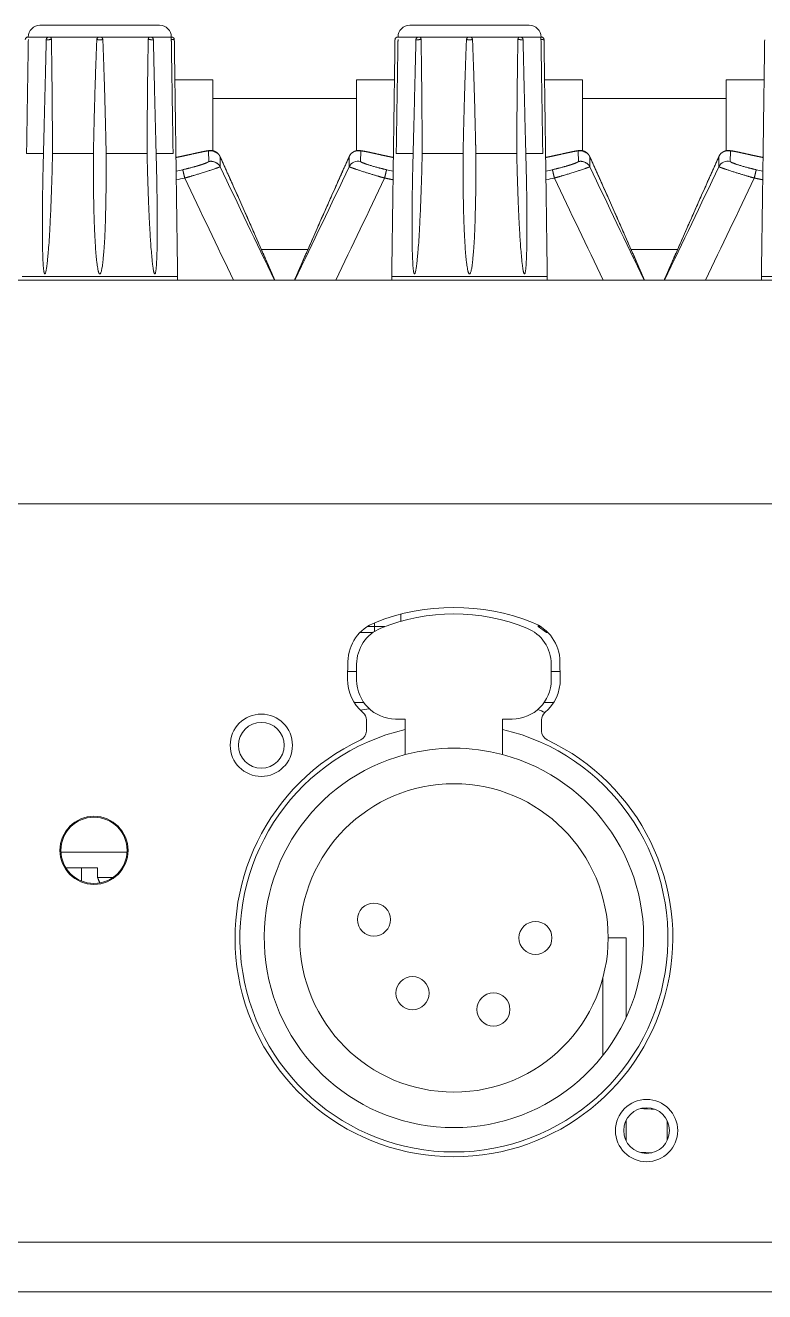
# Model space of a CAD drawing. Header units: metres. Extents: x 0.424 to 0.895, y -0.018 to 0.953.
# Drawn here: x 0.686 to 0.724, y 0.8666 to 0.9317 of the extents above; entities that cross this region are included whole.
import ezdxf

# ---------------------------------------------------------------- set-up
doc = ezdxf.new("R2010")
doc.units = ezdxf.units.M
doc.layers.add('Sichtbar (ISO)', color=7, linetype='Continuous', lineweight=50)
doc.layers.add('Sichtbar schmal (ISO)', color=7, linetype='Continuous', lineweight=35)

msp = doc.modelspace()

# ---------------------------------------------------------------- linework, layer by layer
at = {"layer": 'Sichtbar (ISO)', "lineweight": 9}
for p, q in [((0.6928749999999988, 0.9316868890251423), (0.6867249999999993, 0.9316868890251423)), ((0.7118749999999988, 0.9316868890251423), (0.7057249999999992, 0.9316868890251423)), ((0.6861250326042061, 0.9310868890251423), (0.6861107625775169, 0.9310868890251423)), ((0.6861250326042061, 0.9310868890251423), (0.687186562534224, 0.9310868890251423)), ((0.6872123518628248, 0.9310868890251423), (0.6871865628135522, 0.9310868890251423)), ((0.6872123518628248, 0.9310868890251423), (0.6897841903901569, 0.9310868890251423)), ((0.6898154803055506, 0.9310868890251423), (0.6897841903901569, 0.9310868890251423)), ((0.6898154803055506, 0.9310868890251423), (0.6923874142925803, 0.9310868890251423)), ((0.6924132557942982, 0.9310868890251423), (0.6923874142925803, 0.9310868890251423)), ((0.6924132557955757, 0.9310868890251423), (0.6934749659938877, 0.9310868890251423)), ((0.6934892374224867, 0.9310868890251423), (0.6934749659938877, 0.9310868890251423)), ((0.7051250326042061, 0.9310868890251423), (0.7051107625775168, 0.9310868890251423)), ((0.7051250326042061, 0.9310868890251423), (0.7061865625342241, 0.9310868890251423)), ((0.7062123518628247, 0.9310868890251423), (0.7061865628135522, 0.9310868890251423)), ((0.7062123518628247, 0.9310868890251423), (0.7087841903901569, 0.9310868890251423)), ((0.7088154803055506, 0.9310868890251423), (0.7087841903901569, 0.9310868890251423)), ((0.7088154803055506, 0.9310868890251423), (0.7113874142925803, 0.9310868890251423)), ((0.7114132557942983, 0.9310868890251423), (0.7113874142925803, 0.9310868890251423)), ((0.7114132557955752, 0.9310868890251423), (0.7124749659938877, 0.9310868890251423)), ((0.7124892374224867, 0.9310868890251423), (0.7124749659938877, 0.9310868890251423)), ((0.6955999999999992, 0.9288868890251423), (0.6936576910203259, 0.9288868890251423)), ((0.6955999999999992, 0.9252412509889885), (0.6955999999999992, 0.9288868890251423)), ((0.7049423089796721, 0.9288868890251423), (0.7029999999999993, 0.9288868890251423)), ((0.7029999999999993, 0.9288868890251423), (0.7029999999999993, 0.9252413664046341)), ((0.7145999999999992, 0.9288868890251423), (0.712657691020326, 0.9288868890251423)), ((0.7145999999999992, 0.9252412509889885), (0.7145999999999992, 0.9288868890251423)), ((0.7239423089796722, 0.9288868890251423), (0.7219999999999993, 0.9288868890251423)), ((0.7219999999999993, 0.9288868890251423), (0.7219999999999993, 0.9252413664046341)), ((0.7029999999999993, 0.927926889025142), (0.6955999999999992, 0.927926889025142)), ((0.7219999999999993, 0.927926889025142), (0.7145999999999992, 0.927926889025142)), ((0.6860346618242709, 0.9251022770463762), (0.6869033871625931, 0.9251022770463762)), ((0.687368328288176, 0.9251022770463762), (0.6894692055330108, 0.9251022770463762)), ((0.6901264350616282, 0.9251022770463762), (0.692228320106465, 0.9251022770463762)), ((0.6926938062617007, 0.9251022770463762), (0.6935649576953349, 0.9251022770463762)), ((0.7050346618242704, 0.9251022770463762), (0.7059033871625932, 0.9251022770463762)), ((0.7063683282881754, 0.9251022770463762), (0.7084692055330104, 0.9251022770463762)), ((0.7091264350616282, 0.9251022770463762), (0.7112283201064649, 0.9251022770463762)), ((0.7116938062617002, 0.9251022770463762), (0.7125649576953349, 0.9251022770463762)), ((0.6955999999999992, 0.9246988456777513), (0.6955999999999992, 0.9246988558545077)), ((0.7029999999999993, 0.924698942140958), (0.7029999999999993, 0.9246989319017695)), ((0.7145999999999992, 0.9246988456777513), (0.7145999999999992, 0.9246988558545077)), ((0.7219999999999993, 0.924698942140958), (0.7219999999999993, 0.9246989319017695)), ((0.6943996729384846, 0.9239062863078203), (0.6943996729384841, 0.9239063101340077)), ((0.7041996729384843, 0.9239063049928588), (0.7041996729384853, 0.9239062764054886)), ((0.7133996729384846, 0.9239062863078203), (0.7133996729384842, 0.9239063101340077)), ((0.7231996729384843, 0.9239063049928588), (0.7231996729384853, 0.9239062764054886)), ((0.7539999999999998, 0.9185868890251426), (0.5205999999999997, 0.9185868890251425)), ((0.6937999999999991, 0.9187868890251425), (0.6857999999999991, 0.9187868890251425)), ((0.6937958303747971, 0.9189062914685255), (0.6937999999999995, 0.9187868890251425)), ((0.6937999999999991, 0.9187868890251425), (0.6937999999999991, 0.9185868890251425)), ((0.704804169625201, 0.9189062914685255), (0.704799999999999, 0.9187868890251425)), ((0.712799999999999, 0.9187868890251425), (0.704799999999999, 0.9187868890251425)), ((0.704799999999999, 0.9187868890251425), (0.704799999999999, 0.9185868890251425)), ((0.7127958303747971, 0.9189062914685255), (0.712799999999999, 0.9187868890251425)), ((0.712799999999999, 0.9187868890251425), (0.712799999999999, 0.9185868890251425)), ((0.723804169625201, 0.9189062914685255), (0.723799999999999, 0.9187868890251425)), ((0.731799999999999, 0.9187868890251425), (0.723799999999999, 0.9187868890251425)), ((0.723799999999999, 0.9187868890251425), (0.723799999999999, 0.9185868890251425)), ((0.7052641395722814, 0.9010553643575467), (0.7052641395620856, 0.9014235585470749)), ((0.7039206367677664, 0.9007868887568813), (0.7035422621241166, 0.9007868887464033)), ((0.7039206367622548, 0.9009859108573949), (0.7039206367677664, 0.9007868887568813)), ((0.7039206367677664, 0.9007868887568813), (0.7039206367556583, 0.9005368259084219)), ((0.7044535222063907, 0.9007868887716379), (0.7039206367677664, 0.9007868887568813)), ((0.7123352079146678, 0.9008618354810143), (0.7123352079167428, 0.9007868889898965)), ((0.7124577375003908, 0.9007868889932895), (0.7123352079167428, 0.9007868889898965)), ((0.7123352079167428, 0.9007868889898965), (0.7127594719937622, 0.9004868890016451)), ((0.7038464431094505, 0.900486888754827), (0.7031781449482867, 0.9004868887363204)), ((0.7128218547906188, 0.9004868890033725), (0.7127594719937622, 0.9004868890016451)), ((0.702536677491072, 0.8980910949009842), (0.7025520923714882, 0.8989880021277128)), ((0.7030000000000006, 0.8980368890251441), (0.7030000000000006, 0.8988530875122442)), ((0.7130000000000006, 0.8988530875122445), (0.7130000000000006, 0.8980368890251443)), ((0.7134479076285126, 0.8989880021277128), (0.713463322508929, 0.8980910949009843)), ((0.7025434798881445, 0.8984868890251423), (0.7030000000000006, 0.8984868890251423)), ((0.7130000000000006, 0.8984868890251423), (0.7134565201118565, 0.8984868890251423)), ((0.7028713718321262, 0.8968868890251425), (0.7033636931828066, 0.8968868890251425)), ((0.7126363068171947, 0.8968868890251425), (0.7131286281678747, 0.8968868890251425)), ((0.7035000000000007, 0.8954199741842126), (0.7035000000000007, 0.8959865856595175)), ((0.7055000000000007, 0.8960368890251442), (0.7050000000000006, 0.8960368890251442)), ((0.7055000000000007, 0.8942109274376322), (0.7055000000000007, 0.8960368890251442)), ((0.7105000000000007, 0.8960368890251442), (0.7104999999999998, 0.8942109274376303)), ((0.7110000000000006, 0.8960368890251442), (0.7105000000000007, 0.8960368890251442)), ((0.7125000000000002, 0.8959865856595177), (0.7125000000000002, 0.8954199741842128)), ((0.6911970562748482, 0.8891868890251425), (0.6878029437251532, 0.8891868890251425)), ((0.6880577794898161, 0.8883868890251425), (0.6896845531491428, 0.8883868890251425)), ((0.6888661338168938, 0.8883868890251425), (0.6888661338168938, 0.8877094817657736)), ((0.6896845531491428, 0.8878868890251425), (0.6896845531491428, 0.8883868890251425)), ((0.6896845531491428, 0.8878868890251425), (0.6904643650760983, 0.8878868890251425)), ((0.716850000000001, 0.8847868890251445), (0.7159250000000008, 0.8847868890251445)), ((0.716850000000001, 0.8806954345160487), (0.716850000000001, 0.8847868890251445)), ((0.7156500000000012, 0.8787420565212616), (0.7156500000000012, 0.8827173178135164)), ((0.7168500000000015, 0.8743595134474013), (0.716850000000001, 0.8754142646028877)), ((0.7189631406340038, 0.8743865321601645), (0.7189631406340038, 0.8753872458901246))]:
    msp.add_line(p, q, dxfattribs=at)
for centre, radius in [((0.6981000000000002, 0.8946868890251445), 0.001600000000000364), ((0.6981000000000006, 0.8946868890251438), 0.001175000000000182), ((0.7080000000000011, 0.8847868890251442), 0.007924999999999727), ((0.6894999999999998, 0.8892868890251442), 0.00175), ((0.6895000000000007, 0.8892868890251435), 0.001700000000000273), ((0.703890000000001, 0.8857268890251442), 0.0008499999999999091), ((0.7121900000000012, 0.8847868890251442), 0.0008499999999999091), ((0.705870000000001, 0.8819468890251443), 0.0008499999999999091), ((0.7100300000000013, 0.8811068890251443), 0.0008499999999999091), ((0.7179000000000003, 0.8748868890251442), 0.001600000000000364), ((0.7179000000000012, 0.8748868890251447), 0.001175000000000182)]:
    msp.add_circle(centre, radius, dxfattribs=at)
for centre, radius, start, end in [((0.6867249999999993, 0.9310868890251423), 0.0006000000000000227, 90, 180), ((0.6928749999999988, 0.9310868890251423), 0.0006000000000003638, 0, 90), ((0.7057249999999992, 0.9310868890251423), 0.0006000000000000227, 90, 180), ((0.7118749999999988, 0.9310868890251423), 0.0006000000000003638, 0, 90), ((0.6861107625656848, 0.9309468890251424), 0.0001399999999999864, 90, 179.2095541219691), ((0.687186562534224, 0.9309468890251424), 0.0001399999999999864, 90, 178.6807938020888), ((0.6924132557955757, 0.9309468890251424), 0.0001400000000000845, 1.244827532339354, 90.00000000037222), ((0.6934892374343137, 0.9309468890251424), 0.000140000000000138, 0.7904458780308787, 90.00000000018613), ((0.7051107625656848, 0.9309468890251424), 0.0001399999999999864, 90, 179.2095541219691), ((0.7061865625342241, 0.9309468890251424), 0.0001399999999999864, 90, 178.6807938020888), ((0.7114132557955752, 0.9309468890251424), 0.0001400000000000845, 1.244827532339354, 90.00000000018613), ((0.7124892374343132, 0.9309468890251424), 0.000140000000000138, 0.7904458780308787, 90), ((0.7080000000000006, 0.8907440314191645), 0.01102439259150025, 68.50651498109565, 111.4934850189142), ((0.7080000000000006, 0.8914368890251443), 0.009999999999999976, 67.9756871629606, 112.0243128370423), ((0.7047498598040531, 0.8989502297459693), 0.002198092000000069, 111.0396840848512, 179.0153712477685), ((0.7112501401959482, 0.8989502297459693), 0.002198091999999872, 0.9846287522315652, 68.96031591519835), ((0.7050000000000006, 0.8988530875122442), 0.002000000000000164, 112.0243128370965, 180), ((0.7110000000000006, 0.8988530875122442), 0.002, 0, 67.97568716291562), ((0.7047344449236363, 0.8980533225192406), 0.002198091999999873, 179.0153712477655, 229.9959854030392), ((0.7050000000000006, 0.8980368890251441), 0.002, 180, 270), ((0.7110000000000006, 0.8980368890251443), 0.002, 270, 0), ((0.7112655550763645, 0.8980533225192406), 0.002198091999999984, 310.004014596946, 0.9846287522345278), ((0.702534434199091, 0.9024610959515067), 0.006000000000002656, 276.2050288966802, 280.6760249799182), ((0.7030000000000006, 0.8959865856595177), 0.0005, 0, 49.99598540309501), ((0.7079999999999993, 0.88478688902514), 0.01250000000000443, 67.98521848297139, 69.85138776944423), ((0.7130000000000002, 0.8959865856595177), 0.0004999999999997212, 130.0040145969301, 180), ((0.7079999999999997, 0.8847868890251442), 0.01124999999999994, 115.1843365339718, 64.81566346602304), ((0.7080000000000011, 0.8847868890251442), 0.01100000000000004, 103.1365587869521, 76.86344121305265), ((0.7030000000000006, 0.8954199741842128), 0.000499999999999911, 295.1843365339623, 0), ((0.7130000000000002, 0.8954199741842126), 0.0005, 180, 244.8156634659905), ((0.7080000000000011, 0.8847868890251442), 0.009750000000000024, 104.8571655449265, 75.14283445507886), ((0.7080000000000011, 0.8847868890251442), 0.009749999999999998, 75.14283445508453, 104.857165544921)]:
    msp.add_arc(centre, radius, start, end, dxfattribs=at)
for points, degree, knots in [([(0.686125939687154, 0.9309525412200352), (0.6861152723044927, 0.930275749367201), (0.6860661403352796, 0.9271260792593139), (0.6860346618242709, 0.9251022770463766)], 2, [0, 0, 0, 0.3574562647680397, 1, 1, 1]), ([(0.6935649576953349, 0.9251022770463762), (0.6935334987019771, 0.9271281201088875), (0.6934845449663888, 0.9302818557711248), (0.6934740404670303, 0.9309528856916356)], 2, [0, 0, 0, 0.6423630513300832, 1, 1, 1]), ([(0.6936292241116773, 0.9309488203875145), (0.6937124409559149, 0.9249275550744784), (0.6937958303778298, 0.918906291372046)], 1, [0, 0, 0.4999999677464151, 1, 1]), ([(0.7048041696221687, 0.9189062913720456), (0.7048875590440832, 0.9249275550744784), (0.7049707758883207, 0.9309488203875145)], 1, [0, 0, 0.5000000322535932, 1, 1]), ([(0.7051259396871535, 0.9309525412200352), (0.7051152723044927, 0.930275749367201), (0.7050661403352791, 0.9271260792593139), (0.7050346618242704, 0.9251022770463766)], 2, [0, 0, 0, 0.3574562647680402, 1, 1, 1]), ([(0.7125649576953349, 0.9251022770463762), (0.7125334987019769, 0.9271281201088875), (0.7124845449663887, 0.9302818557711248), (0.7124740404670299, 0.9309528856916356)], 2, [0, 0, 0, 0.6423630513300831, 1, 1, 1]), ([(0.7126292241116773, 0.9309488203875145), (0.7127124409559149, 0.9249275550744784), (0.7127958303778298, 0.918906291372046)], 1, [0, 0, 0.4999999677464151, 1, 1]), ([(0.7238041696221686, 0.9189062913720456), (0.7238875590440832, 0.9249275550744784), (0.7239707758883207, 0.9309488203875145)], 1, [0, 0, 0.5000000322535932, 1, 1])]:
    msp.add_open_spline(points, degree=degree, knots=knots, dxfattribs=at)
for points in [[(0.6868930217350432, 0.9246965038311784), (0.6869330099558422, 0.9262597415550049), (0.6870105917493685, 0.9293864933281518), (0.6870465996414898, 0.9309501121691788)], [(0.6872123518628248, 0.9310868890251424), (0.687216715547466, 0.9310868890251424), (0.6872254141657911, 0.9310858163158953), (0.687239315784864, 0.9310823648352828), (0.6872575489026365, 0.9310724837960329), (0.6872741047206407, 0.9310578571137142), (0.6872883324739957, 0.9310390349363274), (0.6872981632778076, 0.9310196400137278), (0.6873046997900053, 0.9310016456513879), (0.6873092634916954, 0.9309825135117862), (0.6873117515087299, 0.9309626404055342), (0.687311927500267, 0.9309525412200352)], [(0.687311927500267, 0.9309525412200352), (0.6873237214849103, 0.9302757493672009), (0.6873508490553365, 0.9280240115153251), (0.6873651112324248, 0.9257763508049062), (0.687368328288176, 0.9251022770463766)], [(0.6894692055330108, 0.9251022770463766), (0.6894840196680186, 0.9257720968303638), (0.6895393122402262, 0.9280260674933081), (0.6896155208266443, 0.9302818548070895), (0.6896442789711252, 0.9309528856916356)], [(0.6896442789711252, 0.9309528856916356), (0.689644863599279, 0.9309665271679569), (0.6896512840248609, 0.930993072846245), (0.6896627163418423, 0.9310178848737816), (0.689678735170867, 0.93104002503299), (0.6896987376170466, 0.9310586545560919), (0.6897219744891947, 0.9310730667767151), (0.6897466129463048, 0.9310823537678783), (0.6897715041215982, 0.9310868890251424), (0.6897841903901574, 0.9310868890251424)], [(0.6898154803055506, 0.9310868890251424), (0.6898216255930522, 0.9310868890251424), (0.6898338535400378, 0.9310858163187761), (0.689853361826604, 0.9310823648441956), (0.6898788547080269, 0.9310724838109656), (0.689901955180823, 0.9310578571341053), (0.6899217912978245, 0.9310390349613977), (0.6899355472590416, 0.931019640038659), (0.6899447512756921, 0.9310016456705599), (0.6899512766441719, 0.9309825135238731), (0.689954986369549, 0.9309626404096805), (0.6899553944395563, 0.9309525412200352)], [(0.6899553944395563, 0.9309525412200352), (0.6899827410716018, 0.9302757484676243), (0.6900562798623803, 0.9280240080022826), (0.6901113805190128, 0.9257763488940489), (0.6901264350616282, 0.9251022770463766)], [(0.692228320106465, 0.9251022770463762), (0.692231416492152, 0.9257720989650388), (0.6922458102430998, 0.9280260713666957), (0.6922749202860671, 0.9302818557711248), (0.6922878275331006, 0.9309528856916356)], [(0.6922878275331006, 0.9309528856916356), (0.6922880899266235, 0.9309665271679555), (0.6922924927844704, 0.9309930728462406), (0.6923005848523732, 0.9310178848737773), (0.6923120435003054, 0.9310400250329867), (0.6923263856725422, 0.9310586545560909), (0.6923430456823355, 0.931073066776716), (0.6923606623414441, 0.931082353767879), (0.6923784051549935, 0.9310868890251424), (0.6923874142925808, 0.9310868890251424)], [(0.6925532227545084, 0.9309499304733198), (0.692587213279605, 0.9293856919419102), (0.6926639999102906, 0.9262578294716312), (0.6927043034439692, 0.9246940885980768)], [(0.6934740404670299, 0.9309528856916356), (0.6934738269193556, 0.9309665271679555), (0.6934736330750545, 0.9309930728462406), (0.6934736446702511, 0.9310178848737773), (0.6934738308165386, 0.9310400250329867), (0.6934741112648487, 0.9310586545560909), (0.693474435204497, 0.931073066776716), (0.69347471046562, 0.931082353767879), (0.6934749114178846, 0.9310868890251425), (0.6934749659938881, 0.9310868890251425)], [(0.7058930217350432, 0.9246965038311784), (0.7059330099558422, 0.9262597415550049), (0.7060105917493685, 0.9293864933281518), (0.7060465996414897, 0.9309501121691788)], [(0.7062123518628247, 0.9310868890251424), (0.706216715547466, 0.9310868890251424), (0.7062254141657907, 0.9310858163158953), (0.7062393157848639, 0.9310823648352828), (0.7062575489026365, 0.9310724837960329), (0.7062741047206407, 0.9310578571137142), (0.7062883324739957, 0.9310390349363274), (0.7062981632778076, 0.9310196400137278), (0.7063046997900053, 0.9310016456513879), (0.7063092634916954, 0.9309825135117862), (0.7063117515087299, 0.9309626404055342), (0.7063119275002671, 0.9309525412200352)], [(0.7063119275002671, 0.9309525412200352), (0.7063237214849098, 0.9302757493672009), (0.7063508490553361, 0.9280240115153251), (0.7063651112324248, 0.9257763508049062), (0.7063683282881754, 0.9251022770463766)], [(0.7084692055330104, 0.9251022770463766), (0.7084840196680185, 0.9257720968303638), (0.7085393122402263, 0.9280260674933081), (0.7086155208266444, 0.9302818548070895), (0.7086442789711253, 0.9309528856916356)], [(0.7086442789711253, 0.9309528856916356), (0.7086448635992786, 0.9309665271679569), (0.7086512840248608, 0.930993072846245), (0.7086627163418422, 0.9310178848737816), (0.708678735170867, 0.93104002503299), (0.7086987376170466, 0.9310586545560919), (0.7087219744891943, 0.9310730667767151), (0.7087466129463048, 0.9310823537678783), (0.7087715041215981, 0.9310868890251424), (0.7087841903901569, 0.9310868890251424)], [(0.7088154803055506, 0.9310868890251424), (0.7088216255930522, 0.9310868890251424), (0.7088338535400378, 0.9310858163187761), (0.708853361826604, 0.9310823648441956), (0.7088788547080264, 0.9310724838109656), (0.7089019551808226, 0.9310578571341053), (0.7089217912978245, 0.9310390349613977), (0.7089355472590416, 0.931019640038659), (0.7089447512756921, 0.9310016456705599), (0.7089512766441719, 0.9309825135238731), (0.708954986369549, 0.9309626404096805), (0.7089553944395559, 0.9309525412200352)], [(0.7089553944395559, 0.9309525412200352), (0.7089827410716018, 0.9302757484676243), (0.7090562798623803, 0.9280240080022826), (0.7091113805190128, 0.9257763488940489), (0.7091264350616282, 0.9251022770463766)], [(0.7112283201064649, 0.9251022770463762), (0.7112314164921515, 0.9257720989650388), (0.7112458102430999, 0.9280260713666957), (0.7112749202860675, 0.9302818557711248), (0.7112878275331006, 0.9309528856916356)], [(0.7112878275331006, 0.9309528856916356), (0.7112880899266231, 0.9309665271679555), (0.7112924927844704, 0.9309930728462406), (0.7113005848523732, 0.9310178848737773), (0.7113120435003054, 0.9310400250329867), (0.7113263856725422, 0.9310586545560909), (0.7113430456823355, 0.931073066776716), (0.7113606623414437, 0.931082353767879), (0.7113784051549935, 0.9310868890251424), (0.7113874142925803, 0.9310868890251424)], [(0.7115532227545084, 0.9309499304733198), (0.7115872132796051, 0.9293856919419102), (0.7116639999102902, 0.9262578294716312), (0.7117043034439686, 0.9246940885980768)], [(0.7124740404670299, 0.9309528856916356), (0.7124738269193556, 0.9309665271679555), (0.7124736330750545, 0.9309930728462406), (0.7124736446702506, 0.9310178848737773), (0.7124738308165386, 0.9310400250329867), (0.7124741112648487, 0.9310586545560909), (0.7124744352044965, 0.931073066776716), (0.71247471046562, 0.931082353767879), (0.7124749114178847, 0.9310868890251425), (0.7124749659938877, 0.9310868890251425)], [(0.687368328288176, 0.9251022770463766), (0.6873349143662383, 0.9235055048608798), (0.6872155292046366, 0.9208010573714155), (0.6871258872421719, 0.919757943158889), (0.6870737591053223, 0.9192640829110108), (0.6870331529481798, 0.9190491220930801), (0.6870128039295129, 0.9189658309448245), (0.6869988235776261, 0.9189327749694087), (0.6869924491795484, 0.9189205725318914), (0.6869871430225555, 0.9189136072726557), (0.6869831044372688, 0.9189095600088049), (0.6869793859590052, 0.9189073306113551), (0.6869762810695208, 0.918906324454083), (0.6869731972158172, 0.9189062645887014), (0.6869703514052414, 0.918907023354318), (0.6869672318888381, 0.9189087039748717), (0.6869640444518793, 0.9189115586803658), (0.6869599859370625, 0.9189164152279214), (0.6869554486507943, 0.9189244451853211), (0.6869488384386552, 0.9189390002983254), (0.6869408658414066, 0.9189657212354096), (0.6869211731090088, 0.9190491928056856), (0.6868984465935011, 0.9192713414354767), (0.6868764294764926, 0.9195869035576977), (0.686850347448976, 0.9203902262567614), (0.6868460899950135, 0.9211119327618849), (0.6868442000484399, 0.9220810600447908), (0.6868713033102656, 0.9238491020892016), (0.6868930134268364, 0.9246965041523678)], [(0.6901264350616282, 0.9251022770463766), (0.6901344554850032, 0.9235054123439596), (0.6900662912315981, 0.920800873773626), (0.6899802438349313, 0.9197578043217889), (0.6899260314739447, 0.9192640265505507), (0.6898771923081128, 0.919049104990602), (0.6898517532325784, 0.9189658345101928), (0.6898333100146467, 0.9189327802245055), (0.6898247832065633, 0.9189205746655593), (0.6898175576347427, 0.9189136081654443), (0.689812008393362, 0.9189095605250965), (0.6898068389559796, 0.9189073308784652), (0.6898024882384286, 0.9189063245419129), (0.6897981293096366, 0.9189062645270911), (0.6897940742006683, 0.9189070231511649), (0.6897895950616141, 0.9189087036008401), (0.6897849727943233, 0.9189115580572798), (0.689779038390345, 0.9189164141736457), (0.6897722996440373, 0.918924443381726), (0.6897623678427446, 0.9189389969505861), (0.6897500219445439, 0.9189657147517386), (0.6897188278382707, 0.9190491787720247), (0.689677822548165, 0.9192713111809798), (0.689634164017102, 0.9195868471020447), (0.6895659147768499, 0.9203900958071731), (0.6895322005682107, 0.9211117494807416), (0.6894888491375302, 0.9221789363176024), (0.6894647774547791, 0.9241724569728861), (0.6894692055330104, 0.9251022770463766)], [(0.6927043142430277, 0.9246940889184998), (0.6927422891599124, 0.9232234640042112), (0.6927593835985719, 0.9207460302103307), (0.6927290346891143, 0.919757943158889), (0.6927044901419988, 0.9192640829110099), (0.6926760201196814, 0.9190491220930795), (0.6926603855701666, 0.9189658309448241), (0.692648279207234, 0.9189327749694085), (0.6926425968139818, 0.9189205725318912), (0.6926376857236494, 0.9189136072726556), (0.6926338767015697, 0.9189095600088049), (0.6926302846406868, 0.9189073306113551), (0.692627236763107, 0.9189063244540832), (0.6926241562077232, 0.9189062645887014), (0.6926212672337303, 0.9189070233543186), (0.6926180522171237, 0.9189087039748717), (0.6926147026365304, 0.9189115586803658), (0.6926103683384638, 0.9189164152279214), (0.6926053751977522, 0.9189244451853209), (0.6925979389120778, 0.9189390002983249), (0.6925884506850023, 0.9189657212354087), (0.692564026765698, 0.9190491928056859), (0.6925287615606646, 0.919271341435478), (0.6924890338831331, 0.919586903557698), (0.6924185939345295, 0.9203902262567601), (0.6923751730426636, 0.9211119327618851), (0.6923159536734245, 0.9221790845382296), (0.6922479613830153, 0.9241724912726244), (0.692228320106465, 0.9251022770463762)], [(0.6937128716797617, 0.9248964325047987), (0.69394885514609, 0.9249423062198293), (0.6941831970496385, 0.9249936212857053)], [(0.6941832010966452, 0.9249936125432972), (0.6942894454755457, 0.9250168765621263), (0.6944979421434716, 0.9250629980449043), (0.6946888651786778, 0.9251052955742116), (0.694863182147252, 0.9251437001826498), (0.6950211316668135, 0.9251776668823858), (0.6951615357900998, 0.9252065023240005), (0.6952905433376688, 0.9252304470535456), (0.6954013653806248, 0.9252479409187895), (0.6954837888030964, 0.9252507039744957), (0.6955183905208553, 0.9252504451313129), (0.6955544399130469, 0.9252478615937452), (0.6955904253299606, 0.9252432772490369), (0.6956352118992479, 0.9252342415554803), (0.6956899511179901, 0.9252174643862355), (0.6957445145988697, 0.9251935485901155), (0.6957981299633118, 0.9251621073591489), (0.6958526269727088, 0.9251203433228535), (0.695905799510089, 0.9250653531360993), (0.6959418541457136, 0.9250145813687614), (0.6959661927356798, 0.9249721865791485), (0.6959762223828745, 0.9249499928162441)], [(0.6959767262846178, 0.9249488315179826), (0.6966863331338962, 0.9233790027321431), (0.6980798154250526, 0.9202301440826066), (0.6987636409837634, 0.9186512261664973)], [(0.6998077923146186, 0.9185868890251424), (0.7004985940072603, 0.9201822280816743), (0.7019062552054035, 0.923363852922338), (0.7026230644876903, 0.9249500259610055)], [(0.7026231233084779, 0.9249499923342319), (0.7026401416805108, 0.9249876508998602), (0.7026865826703768, 0.9250571471397553), (0.7027421434076456, 0.9251165217367933), (0.7028061786413498, 0.9251660448372795), (0.7028736967768556, 0.925203271874758), (0.7029434961217355, 0.9252290273972174), (0.7030032129605595, 0.9252426738700292), (0.7030527299606799, 0.9252487302466048), (0.7030937094528178, 0.9252508008589688), (0.703128046671465, 0.9252504277182998), (0.7031704982904113, 0.9252483354223002), (0.7032187654456541, 0.9252432055147983), (0.7033154597353184, 0.9252299716112498), (0.7034921066406589, 0.9251957902355413), (0.7036600142557734, 0.9251601590071967), (0.7037826087462906, 0.9251334732270421), (0.7039455834152347, 0.9250975676422277), (0.7041607956532655, 0.9250497990127118), (0.7043084171623321, 0.925017258623563), (0.7043800859314062, 0.9250015079350231), (0.7044161440426303, 0.9249936123977331)], [(0.7044161463292755, 0.924993621512032), (0.7046506660957843, 0.9249422697935319), (0.7048871283380269, 0.9248964337902794)], [(0.7063683282881754, 0.9251022770463766), (0.7063349143662383, 0.9235055048608798), (0.7062155292046366, 0.9208010573714155), (0.706125887242172, 0.919757943158889), (0.7060737591053223, 0.9192640829110108), (0.7060331529481794, 0.9190491220930801), (0.7060128039295134, 0.9189658309448245), (0.7059988235776261, 0.9189327749694087), (0.7059924491795484, 0.9189205725318914), (0.7059871430225555, 0.9189136072726557), (0.7059831044372689, 0.9189095600088049), (0.7059793859590051, 0.9189073306113551), (0.7059762810695204, 0.918906324454083), (0.7059731972158172, 0.9189062645887014), (0.7059703514052414, 0.918907023354318), (0.7059672318888377, 0.9189087039748717), (0.7059640444518789, 0.9189115586803658), (0.7059599859370626, 0.9189164152279214), (0.7059554486507938, 0.9189244451853211), (0.7059488384386552, 0.9189390002983254), (0.705940865841406, 0.9189657212354096), (0.7059211731090088, 0.9190491928056856), (0.7058984465935007, 0.9192713414354767), (0.7058764294764921, 0.9195869035576977), (0.7058503474489759, 0.9203902262567614), (0.7058460899950134, 0.9211119327618849), (0.70584420004844, 0.9220810600447908), (0.7058713033102656, 0.9238491020892016), (0.7058930134268364, 0.9246965041523678)], [(0.7091264350616282, 0.9251022770463766), (0.7091344554850032, 0.9235054123439596), (0.7090662912315981, 0.920800873773626), (0.7089802438349313, 0.9197578043217889), (0.7089260314739447, 0.9192640265505507), (0.7088771923081129, 0.919049104990602), (0.7088517532325784, 0.9189658345101928), (0.7088333100146467, 0.9189327802245055), (0.7088247832065633, 0.9189205746655593), (0.7088175576347427, 0.9189136081654443), (0.7088120083933624, 0.9189095605250965), (0.7088068389559792, 0.9189073308784652), (0.7088024882384286, 0.9189063245419129), (0.7087981293096366, 0.9189062645270911), (0.7087940742006683, 0.9189070231511649), (0.7087895950616137, 0.9189087036008401), (0.7087849727943233, 0.9189115580572798), (0.708779038390345, 0.9189164141736457), (0.7087722996440372, 0.918924443381726), (0.7087623678427442, 0.9189389969505861), (0.708750021944544, 0.9189657147517386), (0.7087188278382707, 0.9190491787720247), (0.708677822548165, 0.9192713111809798), (0.7086341640171024, 0.9195868471020447), (0.7085659147768499, 0.9203900958071731), (0.7085322005682108, 0.9211117494807416), (0.7084888491375297, 0.9221789363176024), (0.7084647774547786, 0.9241724569728861), (0.7084692055330104, 0.9251022770463766)], [(0.7117043142430277, 0.9246940889184998), (0.7117422891599123, 0.9232234640042112), (0.7117593835985715, 0.9207460302103307), (0.7117290346891143, 0.919757943158889), (0.7117044901419988, 0.9192640829110099), (0.7116760201196815, 0.9190491220930795), (0.7116603855701666, 0.9189658309448241), (0.7116482792072345, 0.9189327749694085), (0.7116425968139817, 0.9189205725318912), (0.7116376857236489, 0.9189136072726556), (0.7116338767015697, 0.9189095600088049), (0.7116302846406868, 0.9189073306113551), (0.7116272367631066, 0.9189063244540832), (0.7116241562077232, 0.9189062645887014), (0.7116212672337299, 0.9189070233543186), (0.7116180522171237, 0.9189087039748717), (0.7116147026365299, 0.9189115586803658), (0.7116103683384638, 0.9189164152279214), (0.7116053751977517, 0.9189244451853209), (0.7115979389120778, 0.9189390002983249), (0.7115884506850022, 0.9189657212354087), (0.7115640267656979, 0.9190491928056859), (0.7115287615606641, 0.919271341435478), (0.7114890338831326, 0.919586903557698), (0.7114185939345291, 0.9203902262567601), (0.7113751730426636, 0.9211119327618851), (0.7113159536734245, 0.9221790845382296), (0.7112479613830148, 0.9241724912726244), (0.7112283201064649, 0.9251022770463762)], [(0.7127128716797617, 0.9248964325047987), (0.7129488551460902, 0.9249423062198293), (0.713183197049638, 0.9249936212857053)], [(0.7131832010966452, 0.9249936125432972), (0.7132894454755457, 0.9250168765621263), (0.7134979421434716, 0.9250629980449043), (0.7136888651786778, 0.9251052955742116), (0.713863182147252, 0.9251437001826498), (0.7140211316668135, 0.9251776668823858), (0.7141615357900993, 0.9252065023240005), (0.7142905433376688, 0.9252304470535456), (0.7144013653806248, 0.9252479409187895), (0.7144837888030958, 0.9252507039744957), (0.7145183905208549, 0.9252504451313129), (0.7145544399130465, 0.9252478615937452), (0.7145904253299606, 0.9252432772490369), (0.7146352118992478, 0.9252342415554803), (0.7146899511179897, 0.9252174643862355), (0.7147445145988697, 0.9251935485901155), (0.7147981299633117, 0.9251621073591489), (0.7148526269727088, 0.9251203433228535), (0.714905799510089, 0.9250653531360993), (0.7149418541457137, 0.9250145813687614), (0.7149661927356794, 0.9249721865791485), (0.7149762223828741, 0.9249499928162441)], [(0.7149767262846178, 0.9249488315179826), (0.7156863331338956, 0.9233790027321431), (0.7170798154250517, 0.9202301440826066), (0.7177636409837634, 0.9186512261664973)], [(0.7188077923146181, 0.9185868890251424), (0.7194985940072609, 0.9201822280816743), (0.7209062552054035, 0.923363852922338), (0.7216230644876902, 0.9249500259610055)], [(0.7216231233084779, 0.9249499923342319), (0.7216401416805108, 0.9249876508998602), (0.7216865826703768, 0.9250571471397553), (0.7217421434076456, 0.9251165217367933), (0.7218061786413502, 0.9251660448372795), (0.7218736967768556, 0.925203271874758), (0.7219434961217355, 0.9252290273972174), (0.7220032129605595, 0.9252426738700292), (0.7220527299606799, 0.9252487302466048), (0.7220937094528178, 0.9252508008589688), (0.7221280466714649, 0.9252504277182998), (0.7221704982904109, 0.9252483354223002), (0.722218765445654, 0.9252432055147983), (0.7223154597353184, 0.9252299716112498), (0.7224921066406584, 0.9251957902355413), (0.7226600142557733, 0.9251601590071967), (0.7227826087462906, 0.9251334732270421), (0.7229455834152347, 0.9250975676422277), (0.7231607956532651, 0.9250497990127118), (0.7233084171623321, 0.925017258623563), (0.7233800859314062, 0.9250015079350231), (0.7234161440426303, 0.9249936123977331)], [(0.7234161463292755, 0.924993621512032), (0.7236506660957837, 0.9249422697935319), (0.7238871283380274, 0.9248964337902794)], [(0.6896845531491433, 0.8878868890251415), (0.6897427377474132, 0.8877472111391957), (0.6897987941182184, 0.8876133532248341)]]:
    msp.add_open_spline(points, degree=2, dxfattribs=at)
at = {"layer": 'Sichtbar schmal (ISO)', "lineweight": 9}
for p, q in [((0.6941831973267651, 0.9249936213427077), (0.6941806222991529, 0.9249923817983079)), ((0.6953814825302045, 0.9252218481294681), (0.695394030400869, 0.9246832980960256)), ((0.7032052700562924, 0.9246833112847512), (0.7032179096062716, 0.9252218343652363)), ((0.7131831973267652, 0.9249936213427075), (0.7131806222991529, 0.9249923817983076)), ((0.7143814825302045, 0.9252218481294681), (0.714394030400869, 0.9246832980960256)), ((0.7222052700562924, 0.9246833112847512), (0.7222179096062716, 0.9252218343652363)), ((0.6981028554223182, 0.9201687578470684), (0.6981029272856842, 0.9201687578470684)), ((0.6981029653177918, 0.9201687578470684), (0.700496450646134, 0.9201687578470684)), ((0.7171028554223178, 0.9201687578470683), (0.7171029272856843, 0.9201687578470683)), ((0.7171029653177918, 0.9201687578470683), (0.719496450646134, 0.9201687578470683)), ((0.7539999999999998, 0.9070868890251427), (0.5205999999999997, 0.9070868890251427)), ((0.5205999999999997, 0.8691549535022407), (0.7539999999999998, 0.8691549535022404)), ((0.7539999999999998, 0.8666066559609966), (0.5205999999999997, 0.8666066559609967))]:
    msp.add_line(p, q, dxfattribs=at)
at = {"layer": 'Sichtbar schmal (ISO)', "lineweight": 9, "flags": 128}
for points in [[(0.6987915287899716, 0.9185868890251423, 0.004016558173003983), (0.6959783930964252, 0.9249440659586186)], [(0.7026209059511518, 0.9249440854425847, 0.003980419651460644), (0.6998077926518597, 0.9185868890251414)], [(0.7032179157482762, 0.9252218550228919, 0.3754482282342119), (0.7026209939281041, 0.9249440490987333)], [(0.7044187231530725, 0.9249923816290084, 0.005847642223502216), (0.704887116800425, 0.9248956005778955)], [(0.7177915287899715, 0.9185868890251423, 0.00401655817287959), (0.7149783930964252, 0.9249440659586186)], [(0.7216209059511514, 0.9249440854425847, 0.003980419651342095), (0.7188077926518592, 0.9185868890251414)], [(0.7222179157482762, 0.9252218550228919, 0.3754482282337141), (0.7216209939281036, 0.9249440490987333)], [(0.723418723153072, 0.9249923816290084, 0.005847642223301651), (0.7238871168004251, 0.9248956005778955)], [(0.6937225627713394, 0.9241962731815796, 0.004290869197453208), (0.6940560769216383, 0.9242665108174763)], [(0.695984887338421, 0.9244194633247244, 0.001549054283401387), (0.6987789202653714, 0.9185868890251414)], [(0.6998204288915728, 0.9185868890251687, 0.001546169679683896), (0.7026144610982944, 0.9244194617126442)], [(0.7032052762812853, 0.9246833331365352, 0.3669132456713115), (0.7026144670092946, 0.9244194587499329)], [(0.7045432700093349, 0.924266510601175, 0.004299233259858491), (0.7048774354081832, 0.9241961416709025)], [(0.7127225627713394, 0.9241962731815796, 0.004290869196900109), (0.7130560769216383, 0.9242665108174763)], [(0.7149848873384206, 0.9244194633247244, 0.001549054283401387), (0.7177789202653709, 0.9185868890251414)], [(0.7188204288915728, 0.9185868890251687, 0.001546169679558236), (0.7216144610982944, 0.9244194617126442)], [(0.7222052762812847, 0.9246833331365352, 0.3669132456707611), (0.7216144670092942, 0.9244194587499329)], [(0.7235432700093349, 0.924266510601175, 0.004299233259856877), (0.7238774354081832, 0.9241961416709025)], [(0.6937287505701868, 0.9237493052114221, 0.005412887689726879), (0.694162486324413, 0.9238395701035256)], [(0.6941624863481699, 0.9238395700773315, 0.001423031627175793), (0.6966759263173528, 0.9185868890251834)], [(0.7019234216935621, 0.918586889025143, 0.001423594579295214), (0.7044368607313888, 0.9238395698443539)], [(0.7127287505701863, 0.9237493052114221, 0.005412887689932011), (0.713162486324413, 0.9238395701035256)], [(0.7131624863481709, 0.9238395700773315, 0.001423031627175793), (0.7156759263173538, 0.9185868890251834)], [(0.7209234216935617, 0.918586889025143, 0.001423594579295214), (0.7234368607313884, 0.9238395698443539)], [(0.7175870337041935, 0.8760194423782754, 0.001818583357020797), (0.7183128222261409, 0.8759869812074659)], [(0.7175357734857073, 0.8737697659136276, 0.001362863556371487), (0.7181744573617923, 0.8737443925671375)]]:
    msp.add_lwpolyline(points, format="xyb", dxfattribs=at)
at = {"layer": 'Sichtbar schmal (ISO)', "lineweight": 9}
for points in [[(0.6870466005712667, 0.9309501116226863), (0.6870465988320199, 0.9309499061213229), (0.6870495605387793, 0.9309495510198815), (0.6870557585534464, 0.930949240850872), (0.6870657925877979, 0.9309490009115912), (0.6870765793550684, 0.930948882143892), (0.6870860423555453, 0.9309488289819836), (0.6870994559471589, 0.9309488100256023), (0.687118424582284, 0.930948881432468), (0.6871455205110003, 0.9309490947947654), (0.6871829100173624, 0.9309495874632996), (0.6872315472419489, 0.9309504433656499), (0.6872897507447567, 0.9309518456782064), (0.687311927500267, 0.9309525412200352)], [(0.6934740404670299, 0.9309528856916356), (0.6934780925860393, 0.9309527908947457), (0.6934861712380105, 0.9309525989945855), (0.6935117650799555, 0.9309519827483694), (0.6935515683049305, 0.9309509637314382), (0.693580917313329, 0.9309501857894871), (0.6936017101888535, 0.9309496198529774), (0.693615305353823, 0.9309492408508723), (0.6936236696537723, 0.930949000911591), (0.6936275803546471, 0.9309488821438923), (0.6936291511232723, 0.9309488289819836), (0.6936292178587398, 0.9309488216024301)], [(0.7060466005712667, 0.9309501116226863), (0.7060465988320199, 0.9309499061213229), (0.7060495605387789, 0.9309495510198815), (0.7060557585534464, 0.930949240850872), (0.7060657925877979, 0.9309490009115912), (0.7060765793550683, 0.930948882143892), (0.7060860423555448, 0.9309488289819836), (0.706099455947159, 0.9309488100256023), (0.7061184245822839, 0.930948881432468), (0.7061455205110008, 0.9309490947947654), (0.7061829100173624, 0.9309495874632996), (0.7062315472419488, 0.9309504433656499), (0.7062897507447566, 0.9309518456782064), (0.7063119275002671, 0.9309525412200352)], [(0.7124740404670299, 0.9309528856916356), (0.7124780925860389, 0.9309527908947457), (0.7124861712380104, 0.9309525989945855), (0.7125117650799555, 0.9309519827483694), (0.7125515683049305, 0.9309509637314382), (0.7125809173133291, 0.9309501857894871), (0.7126017101888535, 0.9309496198529774), (0.7126153053538234, 0.9309492408508723), (0.7126236696537723, 0.930949000911591), (0.7126275803546466, 0.9309488821438923), (0.7126291511232723, 0.9309488289819836), (0.7126292178587393, 0.9309488216024301)], [(0.6937128814399109, 0.9248957277000256), (0.6939473257549807, 0.9249413253421443), (0.6941806222991529, 0.9249923817983077)], [(0.6941807334637021, 0.9249923964098183), (0.6943089955334615, 0.925020465588337), (0.6945557712143398, 0.925075062687001), (0.6947000500840848, 0.9251068581355693), (0.6947623015605565, 0.9251205276971162), (0.6948665699745254, 0.9251432877418428), (0.6949993120506549, 0.925171612423062), (0.695216382580609, 0.9252157625392623), (0.6953810530280946, 0.925235998820277), (0.6953814847385036, 0.9252218712132547)], [(0.6959783518147813, 0.9249440494374586), (0.6959118560472414, 0.9250944503217573), (0.6955395801073462, 0.9252677284576458), (0.6953814763890043, 0.9252218687914716)], [(0.6959762033954746, 0.9249499843018334), (0.695977507296616, 0.9249471018110268), (0.6959783582516681, 0.9249440520993989)], [(0.6959848792036225, 0.92441951428861), (0.6959817639575351, 0.9246784120097468), (0.6959783518290912, 0.924944048840983)], [(0.702620993913735, 0.9249440484992903), (0.7026175822889822, 0.924678411516249), (0.7026144676820233, 0.9244195139801008)], [(0.7026230633653474, 0.9249500194961955), (0.7026217584072995, 0.9249471366316863), (0.7026209067947736, 0.924944087512809)], [(0.7032179073942841, 0.9252218574468509), (0.70321833911313, 0.9252359851942756), (0.7033829538876782, 0.9252157650038444), (0.703557662148875, 0.9251802309049846), (0.7035883251616413, 0.9251739021102017), (0.7036502090550327, 0.9251609689536423), (0.7037519263016868, 0.9251391076755768), (0.7038370414474046, 0.9251205284255305), (0.7038992936235056, 0.9251068587111553), (0.7040435618656454, 0.9250750657121045), (0.7042902923662007, 0.9250204784048057), (0.7044185574152217, 0.9249924082024528)], [(0.7044187231530725, 0.9249923816290085), (0.7044175155207617, 0.924993316269761), (0.7044161325846269, 0.9249935674241727)], [(0.7127128814399109, 0.9248957277000257), (0.7129473257549808, 0.9249413253421443), (0.7131806222991529, 0.9249923817983077)], [(0.7131807334637021, 0.9249923964098183), (0.7133089955334615, 0.925020465588337), (0.7135557712143402, 0.925075062687001), (0.7137000500840848, 0.9251068581355693), (0.713762301560557, 0.9251205276971162), (0.7138665699745254, 0.9251432877418428), (0.7139993120506549, 0.925171612423062), (0.7142163825806085, 0.9252157625392623), (0.714381053028095, 0.925235998820277), (0.714381484738503, 0.9252218712132547)], [(0.7149783518147812, 0.9249440494374586), (0.7149118560472414, 0.9250944503217573), (0.7145395801073462, 0.9252677284576458), (0.7143814763890043, 0.9252218687914716)], [(0.7149762033954746, 0.9249499843018334), (0.7149775072966156, 0.9249471018110268), (0.7149783582516681, 0.9249440520993989)], [(0.7149848792036225, 0.92441951428861), (0.7149817639575351, 0.9246784120097468), (0.7149783518290912, 0.924944048840983)], [(0.721620993913735, 0.9249440484992903), (0.7216175822889829, 0.924678411516249), (0.7216144676820229, 0.9244195139801008)], [(0.7216230633653474, 0.9249500194961955), (0.7216217584072995, 0.9249471366316863), (0.7216209067947736, 0.924944087512809)], [(0.722217907394284, 0.9252218574468509), (0.7222183391131295, 0.9252359851942756), (0.7223829538876778, 0.9252157650038444), (0.7225576621488751, 0.9251802309049846), (0.7225883251616412, 0.9251739021102017), (0.7226502090550327, 0.9251609689536423), (0.7227519263016864, 0.9251391076755768), (0.7228370414474041, 0.9251205284255305), (0.7228992936235051, 0.9251068587111553), (0.723043561865645, 0.9250750657121045), (0.7232902923662002, 0.9250204784048057), (0.7234185574152218, 0.9249924082024528)], [(0.723418723153072, 0.9249923816290085), (0.7234175155207615, 0.924993316269761), (0.7234161325846269, 0.9249935674241727)], [(0.6941624863244126, 0.9238395701035262), (0.6941276999023355, 0.9239956797467115), (0.694061978566913, 0.9242593699200922), (0.6940560769216383, 0.9242665108174766)], [(0.695394033630256, 0.9246832865314492), (0.695394360501926, 0.9246687337117728), (0.6951993857139767, 0.9245841998902359), (0.6949711279155215, 0.9245091670117109), (0.6948652096415429, 0.9244760703319075), (0.6946446286808788, 0.9244105798932114), (0.6942579173403289, 0.9243108314531032), (0.6940560832401127, 0.9242665084810462)], [(0.6941624868540568, 0.923839569664749), (0.6942541491093049, 0.9238648464888968), (0.6944354094553953, 0.923916433336098), (0.6948862490770091, 0.924047801625618), (0.6954968413001359, 0.9242435947948481), (0.6957341979887662, 0.9243253941161869), (0.6958087970865201, 0.9243516251745336), (0.6958449796789608, 0.9243646397067908), (0.6958549008111979, 0.9243682238804996), (0.695886603318923, 0.9243797276573132), (0.6959292983574816, 0.9243956896516694), (0.6959632259076286, 0.9244089158591102), (0.6959834404918371, 0.9244177703244093), (0.6959849008389148, 0.9244194697776009)], [(0.6959848798761956, 0.9244194590874333), (0.6959150339463501, 0.9245652211077073), (0.6955493852694219, 0.9247285103372211), (0.6953940241751081, 0.9246833199415045)], [(0.7026144460833854, 0.9244194693846317), (0.7026158980810548, 0.9244177700793887), (0.7026359998147066, 0.9244089632257733), (0.7026698648511822, 0.9243957609365174), (0.7027126404411517, 0.9243797657440732), (0.7027443821183926, 0.9243682470044484), (0.7027541669686118, 0.9243647116526608), (0.7027902976668308, 0.9243517136812732), (0.7028650319001352, 0.9243254338175764), (0.7030078249861141, 0.9242762243748347), (0.7032667112429747, 0.9241902816405625), (0.7035676294169236, 0.9240946788736881), (0.7039003889269795, 0.9239932229091796), (0.7041654691892074, 0.9239159899483416), (0.7043458188503566, 0.9238646623782278), (0.7044368602728843, 0.9238395694253724)], [(0.7045432638291175, 0.924266508241184), (0.7042723539733426, 0.9243260003020385), (0.7037690663462046, 0.9244630561225365), (0.7034029918093131, 0.9245830198244598), (0.7032049374685195, 0.9246686348411557), (0.703205266830743, 0.9246832997286083)], [(0.7045432700093349, 0.9242665106011749), (0.7045373683728992, 0.9242593697055086), (0.7044716471278805, 0.9239956795257188), (0.7044368607524163, 0.9238395698747737)], [(0.7131624863244126, 0.9238395701035262), (0.7131276999023355, 0.9239956797467115), (0.713061978566913, 0.9242593699200922), (0.7130560769216383, 0.9242665108174766)], [(0.714394033630256, 0.9246832865314492), (0.7143943605019261, 0.9246687337117728), (0.7141993857139771, 0.9245841998902359), (0.7139711279155214, 0.9245091670117109), (0.7138652096415428, 0.9244760703319075), (0.7136446286808789, 0.9244105798932114), (0.7132579173403285, 0.9243108314531032), (0.7130560832401127, 0.9242665084810462)], [(0.7131624868540568, 0.923839569664749), (0.713254149109305, 0.9238648464888968), (0.7134354094553957, 0.923916433336098), (0.713886249077009, 0.924047801625618), (0.7144968413001336, 0.9242435947948481), (0.7147341979887663, 0.9243253941161869), (0.7148087970865201, 0.9243516251745336), (0.7148449796789607, 0.9243646397067908), (0.714854900811198, 0.9243682238804996), (0.7148866033189231, 0.9243797276573132), (0.7149292983574816, 0.9243956896516694), (0.7149632259076291, 0.9244089158591102), (0.7149834404918372, 0.9244177703244093), (0.7149849008389149, 0.9244194697776009)], [(0.7149848798761956, 0.9244194590874333), (0.7149150339463501, 0.9245652211077073), (0.7145493852694215, 0.9247285103372211), (0.7143940241751081, 0.9246833199415045)], [(0.7216144460833854, 0.9244194693846317), (0.7216158980810549, 0.9244177700793887), (0.721635999814706, 0.9244089632257733), (0.7216698648511826, 0.9243957609365174), (0.7217126404411517, 0.9243797657440732), (0.7217443821183926, 0.9243682470044484), (0.7217541669686113, 0.9243647116526608), (0.7217902976668308, 0.9243517136812732), (0.7218650319001352, 0.9243254338175764), (0.7220078249861128, 0.9242762243748347), (0.7222667112429747, 0.9241902816405625), (0.7225676294169232, 0.9240946788736881), (0.7229003889269795, 0.9239932229091796), (0.7231654691892079, 0.9239159899483416), (0.7233458188503566, 0.9238646623782278), (0.7234368602728843, 0.9238395694253724)], [(0.7235432638291175, 0.924266508241184), (0.7232723539733431, 0.9243260003020385), (0.7227690663462051, 0.9244630561225365), (0.7224029918093136, 0.9245830198244598), (0.7222049374685195, 0.9246686348411557), (0.7222052668307426, 0.9246832997286083)], [(0.7235432700093349, 0.9242665106011749), (0.7235373683728992, 0.9242593697055086), (0.7234716471278805, 0.9239956795257188), (0.7234368607524159, 0.9238395698747737)], [(0.7044368607524158, 0.923839569874773), (0.7045093133501357, 0.9238236719927604), (0.7046543480248699, 0.9237929467202917), (0.7047629941424449, 0.9237707516602763), (0.7048351519034616, 0.9237562807160651), (0.7048712476515204, 0.9237491768474079)], [(0.7234368607524159, 0.923839569874773), (0.7235093133501352, 0.9238236719927604), (0.7236543480248699, 0.9237929467202917), (0.7237629941424449, 0.9237707516602763), (0.7238351519034611, 0.9237562807160651), (0.7238712476515204, 0.9237491768474079)]]:
    msp.add_open_spline(points, degree=2, dxfattribs=at)
for points, knots in [([(0.6896442789711252, 0.9309528856916358), (0.6896442790564604, 0.9309527931828547), (0.6896446829599342, 0.9309526059596236), (0.6896473030726308, 0.9309519910552955), (0.6896633688575555, 0.9309509690385182), (0.6896858388806137, 0.9309501886623663), (0.6897099912316691, 0.9309496209904671), (0.689734348588421, 0.9309492409626103), (0.6897569552805778, 0.9309490005286316), (0.6897761655980482, 0.9309488817150859), (0.6897986079298482, 0.9309487881821155), (0.6898337957069763, 0.9309488821296077), (0.6898632160085474, 0.9309490961986103), (0.6898963579963309, 0.930949589673465), (0.6899307391002615, 0.9309504458665259), (0.6899554234009586, 0.9309518465504748), (0.6899553944395563, 0.9309525412200352)], [0, 0, 0, 0.06249999999881165, 0.1249999999991883, 0.1874999999991727, 0.2499999999992255, 0.3124999999993265, 0.3749999999993742, 0.437499999999383, 0.4999999999993396, 0.5624999999993527, 0.6874999999993873, 0.7499999999994507, 0.8124999999995487, 0.8749999999997122, 0.9374999999998441, 1, 1, 1]), ([(0.6922878275331006, 0.9309528856916356), (0.6922906928757632, 0.9309527908947457), (0.6922967052236192, 0.9309525989945848), (0.6923167044375443, 0.9309519827483694), (0.6923562337642536, 0.9309509637314382), (0.6924295346810576, 0.9309494484973504), (0.6924732780701985, 0.9309490009115912), (0.6924895954036839, 0.930948882143892), (0.6925012798064543, 0.9309488289819836), (0.6925149358340333, 0.9309488100256023), (0.6925291776491074, 0.930948881432468), (0.6925436973016479, 0.9309490947947654), (0.6925531992196672, 0.9309495874632996), (0.6925532226507373, 0.9309499260942011)], [0, 0, 0, 0.07142857142875096, 0.1428571428572961, 0.2142857142858259, 0.2857142857143493, 0.5000000000000319, 0.571428571428768, 0.6428571428574283, 0.7142857142859825, 0.7857142857145358, 0.8571428571429985, 0.9285714285714611, 1, 1, 1]), ([(0.7086442789711253, 0.9309528856916358), (0.7086442790564599, 0.9309527931828547), (0.7086446829599342, 0.9309526059596236), (0.7086473030726308, 0.9309519910552955), (0.708663368857555, 0.9309509690385182), (0.7086858388806138, 0.9309501886623663), (0.7087099912316687, 0.9309496209904671), (0.7087343485884205, 0.9309492409626103), (0.7087569552805774, 0.9309490005286316), (0.7087761655980482, 0.9309488817150859), (0.7087986079298482, 0.9309487881821153), (0.7088337957069759, 0.9309488821296077), (0.708863216008547, 0.9309490961986103), (0.7088963579963303, 0.930949589673465), (0.7089307391002615, 0.9309504458665259), (0.7089554234009581, 0.9309518465504748), (0.7089553944395559, 0.9309525412200352)], [0, 0, 0, 0.06249999999428064, 0.1249999999945454, 0.1874999999948102, 0.2499999999951433, 0.3124999999955246, 0.3749999999958975, 0.4374999999962759, 0.4999999999966982, 0.5624999999971205, 0.6874999999979733, 0.7499999999983997, 0.8124999999988607, 0.8749999999992891, 0.9374999999996544, 1, 1, 1]), ([(0.7112878275331006, 0.9309528856916356), (0.7112906928757632, 0.9309527908947457), (0.7112967052236192, 0.9309525989945848), (0.7113167044375439, 0.9309519827483694), (0.7113562337642536, 0.9309509637314382), (0.7114295346810572, 0.9309494484973504), (0.7114732780701986, 0.9309490009115912), (0.711489595403684, 0.930948882143892), (0.7115012798064542, 0.9309488289819836), (0.7115149358340334, 0.9309488100256023), (0.7115291776491074, 0.930948881432468), (0.7115436973016478, 0.9309490947947654), (0.7115531992196672, 0.9309495874632996), (0.7115532226507368, 0.9309499260942011)], [0, 0, 0, 0.07142857142851321, 0.1428571428570264, 0.2142857142855244, 0.2857142857140159, 0.499999999999658, 0.5714285714281799, 0.6428571428567778, 0.7142857142853756, 0.7857142857139724, 0.8571428571426527, 0.9285714285714184, 1, 1, 1])]:
    msp.add_open_spline(points, degree=2, knots=knots, dxfattribs=at)

doc.saveas('drawing.dxf')
